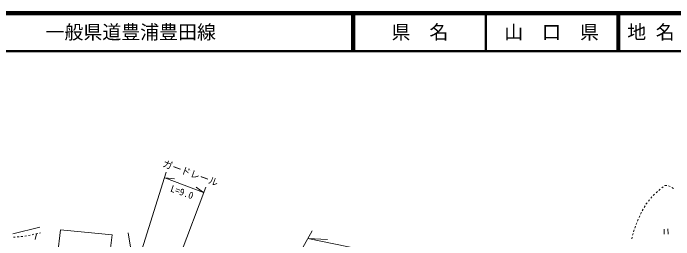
# Model space of a CAD drawing. Units: millimetres, scale not verified. Extents: x 40000 to 680000, y 20000 to 380000.
# Drawn here: x 208204 to 382658, y 320070 to 380000 of the extents above; entities that cross this region are included whole.
import ezdxf
from ezdxf.enums import TextEntityAlignment as Align

# ---------------------------------------------------------------- set-up
doc = ezdxf.new("R2010")
doc.units = ezdxf.units.MM
doc.header["$LTSCALE"] = 1000
for name, color, linetype, lineweight in [('M-BGD', 7, 'Continuous', 13), ('M-STR-HTXT', 7, 'Continuous', 13), ('M-TTL', 2, 'Continuous', 140), ('M-TTL-LINE', 7, 'Continuous', 50)]:
    doc.layers.add(name, color=color, linetype=linetype, lineweight=lineweight)
doc.layers.add('M-BGD-HTXT', color=7, linetype='Continuous')
doc.layers.add('M-TTL-TXT', color=7, linetype='Continuous')
doc.styles.add('ＭＳ ゴシック', font='')
doc.styles.get('ＭＳ ゴシック').set_extended_font_data('MS Gothic')

# ---------------------------------------------------------------- blocks, each defined once
blk = doc.blocks.new('田')
at = {"color": 7, "linetype": 'Continuous', "lineweight": 13}
for p, q in [((-0.75, 1), (-0.75, -1)), ((0.75, -1), (0.75, 1))]:
    blk.add_line(p, q, dxfattribs=at)

msp = doc.modelspace()

# ---------------------------------------------------------------- linework, layer by layer
at = {"layer": 'M-BGD'}
for p, q in [((379088, 333474), (378715, 333141)), ((379889, 334071), (379482, 333780)), ((380336, 334390), (380296, 334361)), ((380783, 334443), (380336, 334390)), ((381700, 334125), (381253, 334349)), ((382595, 333678), (382148, 333902)), ((377596, 332142), (377223, 331809)), ((378342, 332808), (377969, 332475)), ((375625, 329891), (375313, 329500)), ((376250, 330672), (375937, 330281)), ((376874, 331453), (376562, 331062)), ((374573, 328197), (374331, 327759)), ((375058, 329072), (374815, 328634)), ((373675, 326412), (373474, 325954)), ((374024, 327204), (373877, 326870)), ((374089, 327322), (374024, 327204)), ((372870, 324581), (372714, 324227)), ((373272, 325497), (373071, 325039)), ((215266, 323402), (208140, 321635)), ((372522, 323645), (372366, 323170)), ((372714, 324227), (372679, 324120)), ((211236, 321042), (211727, 321138)), ((212217, 321235), (212708, 321332)), ((213198, 321428), (213354, 321459)), ((213354, 321459), (213689, 321527)), ((214031, 320166), (214376, 321667)), ((214178, 321627), (214668, 321727)), ((215158, 321827), (215398, 321875)), ((220681, 322714), (219530, 313106)), ((234378, 321404), (220681, 322714)), ((233743, 316441), (234378, 321404)), ((238528, 321910), (239564, 315698)), ((371800, 321447), (371759, 321265)), ((371898, 321745), (371800, 321447)), ((372210, 322695), (372054, 322220)), ((208253, 320739), (208728, 320764)), ((208728, 320764), (208753, 320766)), ((209250, 320815), (209748, 320865)), ((210245, 320914), (210743, 320963)), ((371647, 320778), (371536, 320290))]:
    msp.add_line(p, q, dxfattribs=at)
at = {"layer": 'M-STR-HTXT'}
for p, q in [((248585, 337932), (237985, 304205)), ((248206, 336457), (258481, 332546)), ((248206, 336457), (250761, 336236)), ((246660, 301307), (259079, 334028)), ((258481, 332546), (256558, 333973)), ((287196, 322468), (269250, 290806)), ((286020, 320394), (331782, 311136)), ((286020, 320394), (291191, 320180))]:
    msp.add_line(p, q, dxfattribs=at)
at = {"layer": 'M-TTL'}
msp.add_line((680000, 380000), (40000, 380000), dxfattribs=at)
at = {"layer": 'M-TTL-LINE'}
for p, q in [((297750, 380000), (297750, 370000)), ((298250, 380000), (298250, 370000)), ((333000, 380000), (333000, 370000)), ((367750, 380000), (367750, 370000)), ((368250, 380000), (368250, 370000)), ((40000, 370000), (680000, 370000))]:
    msp.add_line(p, q, dxfattribs=at)

# ---------------------------------------------------------------- block references
at = {"layer": 'M-BGD', "xscale": 700, "yscale": 700, "rotation": 1.10932}
msp.add_blockref('田', (380617, 322236), dxfattribs=at)

# ---------------------------------------------------------------- texts
at = {"layer": 'M-BGD-HTXT', "style": 'ＭＳ ゴシック'}
for s, rotation, p in [('ガードレール', 340.055, (247300, 338950)), ('L=9.0', 340.291, (249356, 332367))]:
    msp.add_text(s, height=1833, rotation=rotation, dxfattribs=at).set_placement(p, align=Align.BOTTOM_LEFT)
at = {"layer": 'M-TTL-TXT', "style": 'ＭＳ ゴシック'}
for s, p in [('一般県道豊浦豊田線', (216734, 375000)), ('地 名', (370380, 375000))]:
    msp.add_text(s, height=3666, dxfattribs=at).set_placement(p, align=Align.MIDDLE_LEFT)
for s, p in [('県\u3000名', (315625, 375000)), ('山\u3000口\u3000県', (350375, 375000))]:
    msp.add_text(s, height=3666, dxfattribs=at).set_placement(p, align=Align.MIDDLE_CENTER)

doc.saveas('drawing.dxf')
